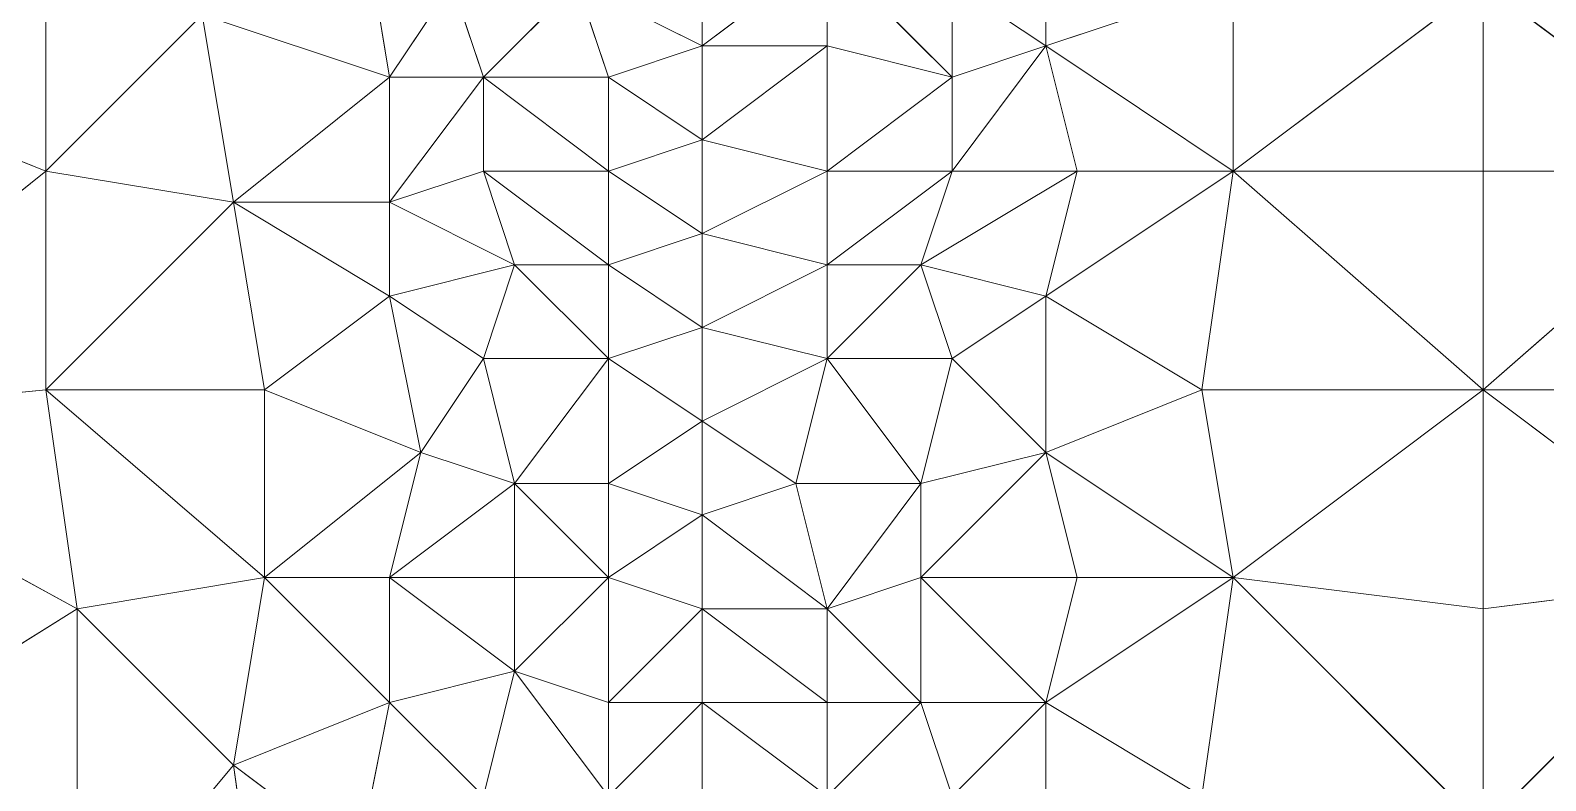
# Model space of a CAD drawing. Header units: metres. Extents: x 0 to 8, y 0 to 4.
# Drawn here: x 0.785 to 1.27, y 2.245 to 2.485 of the extents above; entities that cross this region are included whole.
import ezdxf

# ---------------------------------------------------------------- set-up
doc = ezdxf.new("R2010")
doc.units = ezdxf.units.M
doc.header["$MEASUREMENT"] = 0
for name, color, linetype, lineweight in [('DL_FE_MESH', 134, 'Continuous', 0), ('DL_FE_MESH_CELLS_4', 132, 'Continuous', 0), ('DL_FE_MESH_CELLS_6', 132, 'Continuous', 0), ('DL_TOPOLOGY', 7, 'Continuous', 0)]:
    doc.layers.add(name, color=color, linetype=linetype, lineweight=lineweight)

msp = doc.modelspace()

# ---------------------------------------------------------------- linework, layer by layer
at = {"layer": 'DL_FE_MESH'}
for p, q in [((0.79, 2.54), (0.79, 2.44)), ((0.89, 2.53), (0.9, 2.47)), ((1.11, 2.53), (1.11, 2.48)), ((1.04, 2.51), (1, 2.48)), ((1.04, 2.48), (1.04, 2.51)), ((1.08, 2.47), (1.04, 2.51)), ((0.9, 2.47), (0.92, 2.5)), ((0.93, 2.47), (0.92, 2.5)), ((0.96, 2.5), (0.93, 2.47)), ((0.96, 2.5), (1, 2.48)), ((0.96, 2.5), (0.97, 2.47)), ((1.08, 2.47), (1.08, 2.5)), ((1.11, 2.48), (1.08, 2.5)), ((1.11, 2.48), (1.17, 2.5)), ((1.17, 2.44), (1.17, 2.5)), ((1.25, 2.5), (1.17, 2.44)), ((1.25, 2.44), (1.25, 2.5)), ((1.33, 2.44), (1.25, 2.5)), ((0.79, 2.44), (0.84, 2.49)), ((0.85, 2.43), (0.84, 2.49)), ((0.84, 2.49), (0.9, 2.47)), ((0.79, 2.44), (0.69, 2.48)), ((1, 2.48), (0.97, 2.47)), ((1, 2.48), (1.04, 2.48)), ((1.04, 2.48), (1, 2.45)), ((1.04, 2.44), (1.04, 2.48)), ((1.04, 2.48), (1.08, 2.47)), ((1.08, 2.47), (1.11, 2.48)), ((1.11, 2.48), (1.08, 2.44)), ((1.12, 2.44), (1.11, 2.48)), ((1.17, 2.44), (1.11, 2.48)), ((0.85, 2.43), (0.9, 2.47)), ((0.9, 2.43), (0.9, 2.47)), ((0.93, 2.47), (0.9, 2.43)), ((0.93, 2.47), (0.9, 2.47)), ((0.93, 2.44), (0.93, 2.47)), ((0.93, 2.47), (0.97, 2.47)), ((0.97, 2.44), (0.93, 2.47)), ((0.97, 2.47), (1, 2.45)), ((0.97, 2.47), (0.97, 2.44)), ((1.08, 2.47), (1.04, 2.44)), ((1.08, 2.44), (1.08, 2.47)), ((1, 2.45), (0.97, 2.44)), ((1, 2.45), (1.04, 2.44)), ((0.69, 2.36), (0.79, 2.44)), ((0.79, 2.44), (0.79, 2.37)), ((0.85, 2.43), (0.79, 2.44)), ((0.9, 2.43), (0.93, 2.44)), ((0.94, 2.41), (0.93, 2.44)), ((0.93, 2.44), (0.97, 2.44)), ((0.97, 2.41), (0.93, 2.44)), ((0.97, 2.44), (1, 2.42)), ((0.97, 2.44), (0.97, 2.41)), ((1.04, 2.44), (1, 2.42)), ((1.04, 2.41), (1.04, 2.44)), ((1.04, 2.44), (1.08, 2.44)), ((1.08, 2.44), (1.04, 2.41)), ((1.07, 2.41), (1.08, 2.44)), ((1.12, 2.44), (1.07, 2.41)), ((1.08, 2.44), (1.12, 2.44)), ((1.11, 2.4), (1.12, 2.44)), ((1.17, 2.44), (1.11, 2.4)), ((1.12, 2.44), (1.17, 2.44)), ((1.16, 2.37), (1.17, 2.44)), ((1.17, 2.44), (1.25, 2.44)), ((1.25, 2.37), (1.17, 2.44)), ((1.25, 2.37), (1.25, 2.44)), ((1.25, 2.44), (1.33, 2.44)), ((1.33, 2.44), (1.25, 2.37)), ((0.85, 2.43), (0.79, 2.37)), ((0.86, 2.37), (0.85, 2.43)), ((0.85, 2.43), (0.9, 2.43)), ((0.9, 2.4), (0.85, 2.43)), ((0.9, 2.4), (0.9, 2.43)), ((0.94, 2.41), (0.9, 2.43)), ((1, 2.42), (0.97, 2.41)), ((1, 2.42), (1.04, 2.41)), ((0.9, 2.4), (0.94, 2.41)), ((0.93, 2.38), (0.94, 2.41)), ((0.94, 2.41), (0.97, 2.41)), ((0.97, 2.38), (0.94, 2.41)), ((0.97, 2.41), (1, 2.39)), ((0.97, 2.41), (0.97, 2.38)), ((1.04, 2.41), (1, 2.39)), ((1.04, 2.38), (1.04, 2.41)), ((1.04, 2.41), (1.07, 2.41)), ((1.07, 2.41), (1.04, 2.38)), ((1.08, 2.38), (1.07, 2.41)), ((1.07, 2.41), (1.11, 2.4)), ((0.86, 2.37), (0.9, 2.4)), ((0.9, 2.4), (0.91, 2.35)), ((0.93, 2.38), (0.9, 2.4)), ((1.08, 2.38), (1.11, 2.4)), ((1.11, 2.4), (1.11, 2.35)), ((1.16, 2.37), (1.11, 2.4)), ((1, 2.39), (0.97, 2.38)), ((1, 2.39), (1.04, 2.38)), ((0.91, 2.35), (0.93, 2.38)), ((0.94, 2.34), (0.93, 2.38)), ((0.93, 2.38), (0.97, 2.38)), ((0.97, 2.38), (0.94, 2.34)), ((0.97, 2.38), (1, 2.36)), ((0.97, 2.38), (0.97, 2.34)), ((1, 2.36), (1.04, 2.38)), ((1.03, 2.34), (1.04, 2.38)), ((1.04, 2.38), (1.08, 2.38)), ((1.07, 2.34), (1.04, 2.38)), ((1.07, 2.34), (1.08, 2.38)), ((1.11, 2.35), (1.08, 2.38)), ((0.69, 2.36), (0.79, 2.37)), ((0.79, 2.37), (0.86, 2.37)), ((0.79, 2.37), (0.8, 2.3)), ((0.86, 2.31), (0.79, 2.37)), ((0.86, 2.31), (0.86, 2.37)), ((0.91, 2.35), (0.86, 2.37)), ((1.11, 2.35), (1.16, 2.37)), ((1.17, 2.31), (1.16, 2.37)), ((1.16, 2.37), (1.25, 2.37)), ((1.25, 2.37), (1.17, 2.31)), ((1.25, 2.3), (1.25, 2.37)), ((1.25, 2.37), (1.34, 2.37)), ((1.33, 2.31), (1.25, 2.37)), ((0.8, 2.3), (0.69, 2.36)), ((1, 2.36), (0.97, 2.34)), ((1, 2.36), (1.03, 2.34)), ((0.86, 2.31), (0.91, 2.35)), ((0.9, 2.31), (0.91, 2.35)), ((0.91, 2.35), (0.94, 2.34)), ((1.07, 2.34), (1.11, 2.35)), ((1.11, 2.35), (1.07, 2.31)), ((1.12, 2.31), (1.11, 2.35)), ((1.17, 2.31), (1.11, 2.35)), ((0.94, 2.34), (0.9, 2.31)), ((0.94, 2.31), (0.94, 2.34)), ((0.94, 2.34), (0.97, 2.34)), ((0.97, 2.31), (0.94, 2.34)), ((1, 2.33), (0.97, 2.34)), ((0.97, 2.34), (0.97, 2.31)), ((1, 2.33), (1.03, 2.34)), ((1.04, 2.3), (1.03, 2.34)), ((1.03, 2.34), (1.07, 2.34)), ((1.07, 2.34), (1.04, 2.3)), ((1.07, 2.31), (1.07, 2.34)), ((1, 2.33), (0.97, 2.31)), ((1.04, 2.3), (1, 2.33)), ((0.8, 2.3), (0.86, 2.31)), ((0.85, 2.25), (0.86, 2.31)), ((0.86, 2.31), (0.9, 2.31)), ((0.9, 2.27), (0.86, 2.31)), ((0.9, 2.27), (0.9, 2.31)), ((0.9, 2.31), (0.94, 2.31)), ((0.94, 2.28), (0.9, 2.31)), ((0.94, 2.28), (0.94, 2.31)), ((0.94, 2.31), (0.97, 2.31)), ((0.97, 2.31), (0.94, 2.28)), ((1, 2.3), (0.97, 2.31)), ((0.97, 2.31), (0.97, 2.27)), ((1.04, 2.3), (1.07, 2.31)), ((1.07, 2.27), (1.07, 2.31)), ((1.07, 2.31), (1.12, 2.31)), ((1.11, 2.27), (1.07, 2.31)), ((1.11, 2.27), (1.12, 2.31)), ((1.11, 2.27), (1.17, 2.31)), ((1.12, 2.31), (1.17, 2.31)), ((1.16, 2.24), (1.17, 2.31)), ((1.17, 2.31), (1.25, 2.3)), ((1.25, 2.23), (1.17, 2.31)), ((1.25, 2.3), (1.33, 2.31)), ((1.33, 2.31), (1.25, 2.23)), ((0.72, 2.25), (0.8, 2.3)), ((0.8, 2.3), (0.8, 2.19)), ((0.85, 2.25), (0.8, 2.3)), ((0.97, 2.27), (1, 2.3)), ((1, 2.3), (1.04, 2.3)), ((1.04, 2.27), (1, 2.3)), ((1.04, 2.27), (1.04, 2.3)), ((1.07, 2.27), (1.04, 2.3)), ((1.25, 2.23), (1.25, 2.3)), ((0.9, 2.27), (0.94, 2.28)), ((0.93, 2.24), (0.94, 2.28)), ((0.94, 2.28), (0.97, 2.27)), ((0.97, 2.24), (0.94, 2.28)), ((0.85, 2.25), (0.9, 2.27)), ((0.9, 2.27), (0.89, 2.22)), ((0.93, 2.24), (0.9, 2.27)), ((0.97, 2.24), (1, 2.27)), ((1, 2.27), (0.97, 2.27)), ((0.97, 2.27), (0.97, 2.24)), ((1, 2.27), (1.04, 2.27)), ((1.04, 2.24), (1, 2.27)), ((1.04, 2.24), (1.04, 2.27)), ((1.04, 2.27), (1.07, 2.27)), ((1.07, 2.27), (1.04, 2.24)), ((1.08, 2.24), (1.07, 2.27)), ((1.07, 2.27), (1.11, 2.27)), ((1.08, 2.24), (1.11, 2.27)), ((1.11, 2.27), (1.11, 2.21)), ((1.16, 2.24), (1.11, 2.27)), ((0.8, 2.19), (0.85, 2.25)), ((0.86, 2.18), (0.85, 2.25)), ((0.89, 2.22), (0.85, 2.25))]:
    msp.add_line(p, q, dxfattribs=at)
at = {"layer": 'DL_FE_MESH_CELLS_4'}
for points in [[(0.79, 2.54), (0.66, 2.61), (0.69, 2.48)], [(0.69, 2.48), (0.79, 2.44), (0.79, 2.54)], [(0.79, 2.54), (0.79, 2.44), (0.84, 2.49)], [(0.84, 2.49), (0.9, 2.47), (0.89, 2.53)], [(0.89, 2.53), (0.9, 2.47), (0.92, 2.5)], [(0.9, 2.47), (0.93, 2.47), (0.92, 2.5)], [(0.92, 2.5), (0.93, 2.47), (0.96, 2.5)], [(0.96, 2.5), (0.93, 2.47), (0.97, 2.47)], [(1, 2.48), (0.96, 2.5), (0.97, 2.47)], [(0.79, 2.44), (0.85, 2.43), (0.84, 2.49)], [(0.9, 2.47), (0.84, 2.49), (0.85, 2.43)], [(0.79, 2.44), (0.69, 2.48), (0.69, 2.36)], [(0.9, 2.47), (0.85, 2.43), (0.9, 2.43)], [(0.93, 2.47), (0.9, 2.43), (0.93, 2.44)], [(0.9, 2.47), (0.9, 2.43), (0.93, 2.47)], [(0.93, 2.47), (0.93, 2.44), (0.97, 2.44)], [(0.93, 2.47), (0.97, 2.44), (0.97, 2.47)], [(1, 2.45), (0.97, 2.47), (0.97, 2.44)], [(0.79, 2.44), (0.69, 2.36), (0.79, 2.37)], [(0.79, 2.44), (0.79, 2.37), (0.85, 2.43)], [(0.9, 2.43), (0.94, 2.41), (0.93, 2.44)], [(0.93, 2.44), (0.94, 2.41), (0.97, 2.41)], [(0.93, 2.44), (0.97, 2.41), (0.97, 2.44)], [(1, 2.42), (0.97, 2.44), (0.97, 2.41)], [(0.85, 2.43), (0.79, 2.37), (0.86, 2.37)], [(0.85, 2.43), (0.86, 2.37), (0.9, 2.4)], [(0.85, 2.43), (0.9, 2.4), (0.9, 2.43)], [(0.9, 2.43), (0.9, 2.4), (0.94, 2.41)], [(0.9, 2.4), (0.93, 2.38), (0.94, 2.41)], [(0.94, 2.41), (0.93, 2.38), (0.97, 2.38)], [(0.94, 2.41), (0.97, 2.38), (0.97, 2.41)], [(1, 2.39), (0.97, 2.41), (0.97, 2.38)], [(0.86, 2.37), (0.91, 2.35), (0.9, 2.4)], [(0.9, 2.4), (0.91, 2.35), (0.93, 2.38)], [(0.91, 2.35), (0.94, 2.34), (0.93, 2.38)], [(0.93, 2.38), (0.94, 2.34), (0.97, 2.38)], [(0.97, 2.38), (0.94, 2.34), (0.97, 2.34)], [(0.97, 2.34), (1, 2.36), (0.97, 2.38)], [(0.79, 2.37), (0.69, 2.36), (0.8, 2.3)], [(0.79, 2.37), (0.8, 2.3), (0.86, 2.31)], [(0.79, 2.37), (0.86, 2.31), (0.86, 2.37)], [(0.91, 2.35), (0.86, 2.37), (0.86, 2.31)], [(0.8, 2.3), (0.69, 2.36), (0.72, 2.25)], [(0.91, 2.35), (0.86, 2.31), (0.9, 2.31)], [(0.91, 2.35), (0.9, 2.31), (0.94, 2.34)], [(0.94, 2.34), (0.9, 2.31), (0.94, 2.31)], [(0.94, 2.34), (0.94, 2.31), (0.97, 2.31)], [(0.94, 2.34), (0.97, 2.31), (0.97, 2.34)], [(0.97, 2.31), (1, 2.33), (0.97, 2.34)], [(0.8, 2.3), (0.85, 2.25), (0.86, 2.31)], [(0.9, 2.27), (0.86, 2.31), (0.85, 2.25)], [(0.9, 2.31), (0.86, 2.31), (0.9, 2.27)], [(0.9, 2.31), (0.9, 2.27), (0.94, 2.28)], [(0.9, 2.31), (0.94, 2.28), (0.94, 2.31)], [(0.97, 2.31), (0.94, 2.28), (0.97, 2.27)], [(0.94, 2.31), (0.94, 2.28), (0.97, 2.31)], [(0.97, 2.27), (1, 2.3), (0.97, 2.31)], [(0.72, 2.25), (0.8, 2.19), (0.8, 2.3)], [(0.8, 2.3), (0.8, 2.19), (0.85, 2.25)], [(0.9, 2.27), (0.93, 2.24), (0.94, 2.28)], [(0.94, 2.28), (0.93, 2.24), (0.97, 2.24)], [(0.94, 2.28), (0.97, 2.24), (0.97, 2.27)], [(0.85, 2.25), (0.89, 2.22), (0.9, 2.27)], [(0.9, 2.27), (0.89, 2.22), (0.93, 2.24)], [(0.97, 2.24), (1, 2.27), (0.97, 2.27)], [(0.7, 2.18), (0.8, 2.19), (0.72, 2.25)], [(0.85, 2.25), (0.8, 2.19), (0.86, 2.18)], [(0.85, 2.25), (0.86, 2.18), (0.89, 2.22)]]:
    msp.add_3dface(points, dxfattribs=at)
for points, invisible_edges in [([(1, 2.48), (1, 2.51), (0.96, 2.5)], 1), ([(1, 2.45), (1, 2.48), (0.97, 2.47)], 1), ([(1, 2.42), (1, 2.45), (0.97, 2.44)], 1), ([(1, 2.39), (1, 2.42), (0.97, 2.41)], 1), ([(0.97, 2.38), (1, 2.36), (1, 2.39)], 2), ([(1, 2.33), (1, 2.36), (0.97, 2.34)], 1), ([(0.97, 2.31), (1, 2.3), (1, 2.33)], 2), ([(1, 2.27), (1, 2.3), (0.97, 2.27)], 1), ([(1, 2.24), (1, 2.27), (0.97, 2.24)], 1)]:
    msp.add_3dface(points, dxfattribs=dict(at, invisible_edges=invisible_edges))
at = {"layer": 'DL_FE_MESH_CELLS_6'}
for points in [[(1.08, 2.5), (1.11, 2.48), (1.11, 2.53)], [(1.11, 2.53), (1.11, 2.48), (1.17, 2.5)], [(1.04, 2.51), (1, 2.48), (1.04, 2.48)], [(1.04, 2.51), (1.04, 2.48), (1.08, 2.47)], [(1.04, 2.51), (1.08, 2.47), (1.08, 2.5)], [(1.08, 2.5), (1.08, 2.47), (1.11, 2.48)], [(1.17, 2.5), (1.11, 2.48), (1.17, 2.44)], [(1.25, 2.5), (1.17, 2.44), (1.25, 2.44)], [(1.17, 2.5), (1.17, 2.44), (1.25, 2.5)], [(1.25, 2.5), (1.25, 2.44), (1.33, 2.44)], [(1.25, 2.5), (1.33, 2.44), (1.33, 2.5)], [(1.04, 2.48), (1, 2.45), (1.04, 2.44)], [(1.04, 2.48), (1.04, 2.44), (1.08, 2.47)], [(1.11, 2.48), (1.08, 2.44), (1.12, 2.44)], [(1.08, 2.47), (1.08, 2.44), (1.11, 2.48)], [(1.17, 2.44), (1.11, 2.48), (1.12, 2.44)], [(1.08, 2.47), (1.04, 2.44), (1.08, 2.44)], [(1.04, 2.44), (1, 2.42), (1.04, 2.41)], [(1.08, 2.44), (1.04, 2.41), (1.07, 2.41)], [(1.04, 2.44), (1.04, 2.41), (1.08, 2.44)], [(1.12, 2.44), (1.07, 2.41), (1.11, 2.4)], [(1.08, 2.44), (1.07, 2.41), (1.12, 2.44)], [(1.17, 2.44), (1.11, 2.4), (1.16, 2.37)], [(1.12, 2.44), (1.11, 2.4), (1.17, 2.44)], [(1.17, 2.44), (1.16, 2.37), (1.25, 2.37)], [(1.17, 2.44), (1.25, 2.37), (1.25, 2.44)], [(1.33, 2.44), (1.25, 2.37), (1.34, 2.37)], [(1.25, 2.44), (1.25, 2.37), (1.33, 2.44)], [(1.04, 2.41), (1, 2.39), (1.04, 2.38)], [(1.07, 2.41), (1.04, 2.38), (1.08, 2.38)], [(1.04, 2.41), (1.04, 2.38), (1.07, 2.41)], [(1.07, 2.41), (1.08, 2.38), (1.11, 2.4)], [(1.08, 2.38), (1.11, 2.35), (1.11, 2.4)], [(1.11, 2.4), (1.11, 2.35), (1.16, 2.37)], [(1.04, 2.38), (1, 2.36), (1.03, 2.34)], [(1.04, 2.38), (1.03, 2.34), (1.07, 2.34)], [(1.04, 2.38), (1.07, 2.34), (1.08, 2.38)], [(1.08, 2.38), (1.07, 2.34), (1.11, 2.35)], [(1.11, 2.35), (1.17, 2.31), (1.16, 2.37)], [(1.16, 2.37), (1.17, 2.31), (1.25, 2.37)], [(1.25, 2.37), (1.17, 2.31), (1.25, 2.3)], [(1.25, 2.37), (1.25, 2.3), (1.33, 2.31)], [(1.25, 2.37), (1.33, 2.31), (1.34, 2.37)], [(1.11, 2.35), (1.07, 2.31), (1.12, 2.31)], [(1.07, 2.34), (1.07, 2.31), (1.11, 2.35)], [(1.11, 2.35), (1.12, 2.31), (1.17, 2.31)], [(1.03, 2.34), (1, 2.33), (1.04, 2.3)], [(1.03, 2.34), (1.04, 2.3), (1.07, 2.34)], [(1.07, 2.34), (1.04, 2.3), (1.07, 2.31)], [(1.04, 2.3), (1.07, 2.27), (1.07, 2.31)], [(1.07, 2.31), (1.07, 2.27), (1.11, 2.27)], [(1.07, 2.31), (1.11, 2.27), (1.12, 2.31)], [(1.17, 2.31), (1.12, 2.31), (1.11, 2.27)], [(1.17, 2.31), (1.11, 2.27), (1.16, 2.24)], [(1.17, 2.31), (1.16, 2.24), (1.25, 2.23)], [(1.17, 2.31), (1.25, 2.23), (1.25, 2.3)], [(1.33, 2.31), (1.25, 2.23), (1.34, 2.24)], [(1.25, 2.3), (1.25, 2.23), (1.33, 2.31)], [(1, 2.3), (1.04, 2.27), (1.04, 2.3)], [(1.04, 2.3), (1.04, 2.27), (1.07, 2.27)], [(1, 2.27), (1.04, 2.24), (1.04, 2.27)], [(1.07, 2.27), (1.04, 2.24), (1.08, 2.24)], [(1.04, 2.27), (1.04, 2.24), (1.07, 2.27)], [(1.07, 2.27), (1.08, 2.24), (1.11, 2.27)], [(1.08, 2.24), (1.11, 2.21), (1.11, 2.27)], [(1.11, 2.27), (1.11, 2.21), (1.16, 2.24)]]:
    msp.add_3dface(points, dxfattribs=at)
for points, invisible_edges in [([(1, 2.51), (1, 2.48), (1.04, 2.51)], 1), ([(1, 2.48), (1, 2.45), (1.04, 2.48)], 1), ([(1, 2.45), (1, 2.42), (1.04, 2.44)], 1), ([(1, 2.42), (1, 2.39), (1.04, 2.41)], 1), ([(1.04, 2.38), (1, 2.39), (1, 2.36)], 2), ([(1, 2.36), (1, 2.33), (1.03, 2.34)], 1), ([(1.04, 2.3), (1, 2.33), (1, 2.3)], 2), ([(1, 2.3), (1, 2.27), (1.04, 2.27)], 1), ([(1, 2.27), (1, 2.24), (1.04, 2.24)], 1)]:
    msp.add_3dface(points, dxfattribs=dict(at, invisible_edges=invisible_edges))
at = {"layer": 'DL_TOPOLOGY'}
msp.add_line((1, 4), (1, 2), dxfattribs=at)

doc.saveas('drawing.dxf')
